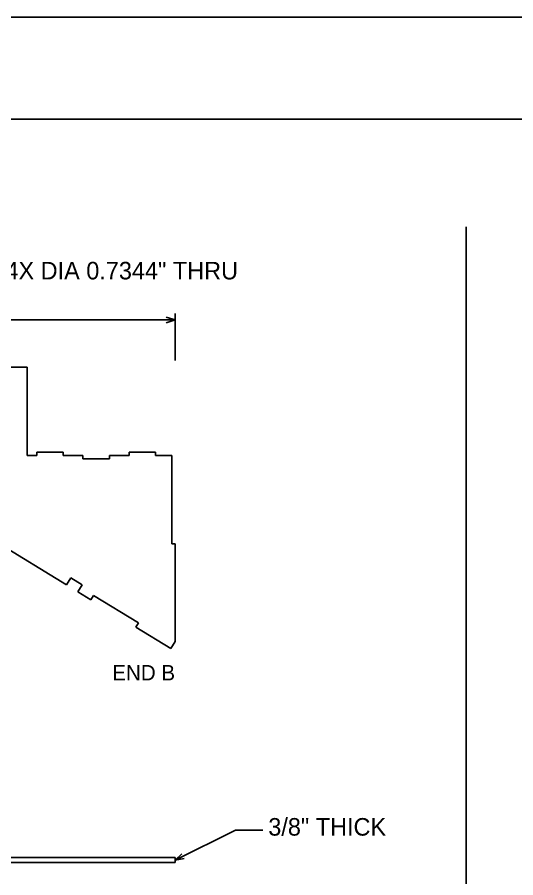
# Model space of a CAD drawing. Header units: inches. Extents: x 3 to 201, y 3 to 129.
# Drawn here: x 124.9 to 162.8, y 63.8 to 129.2 of the extents above; entities that cross this region are included whole.
import ezdxf
from ezdxf.enums import TextEntityAlignment as Align

# ---------------------------------------------------------------- set-up
doc = ezdxf.new("R2010")
doc.units = ezdxf.units.IN
doc.header["$MEASUREMENT"] = 0

msp = doc.modelspace()

# ---------------------------------------------------------------- linework, layer by layer
at = {"layer": 'ANNOTATION'}
for p, q in [((136.875, 103.083), (136.875, 106.667)), ((28.125, 106.167), (136.875, 106.167)), ((136.208, 106.375), (136.875, 106.167)), ((136.875, 106.167), (136.208, 105.958)), ((136.875, 65.146), (141.458, 67.417)), ((141.458, 67.417), (143.542, 67.417)), ((136.875, 65.146), (137.38, 65.628)), ((137.565, 65.255), (136.875, 65.146))]:
    msp.add_line(p, q, dxfattribs=at)
at = {"layer": 'OUTLINE'}
for p, q in [((2.833, 129.167), (201.167, 129.167)), ((2.833, 121.417), (201.167, 121.417)), ((159, 113.25), (159, 11.167)), ((125.625, 102.583), (124.375, 102.583)), ((125.625, 95.869), (125.625, 102.583)), ((128.375, 96.119), (126.375, 96.119)), ((126.375, 96.119), (126.375, 95.869)), ((128.375, 95.869), (128.375, 96.119)), ((135.375, 96.119), (133.375, 96.119)), ((133.375, 96.119), (133.375, 95.869)), ((135.375, 95.869), (135.375, 96.119)), ((126.375, 95.869), (125.625, 95.869)), ((129.869, 95.869), (128.375, 95.869)), ((129.869, 95.613), (129.869, 95.869)), ((131.881, 95.613), (129.869, 95.613)), ((133.375, 95.869), (131.881, 95.869)), ((131.881, 95.869), (131.881, 95.613)), ((136.625, 95.869), (135.375, 95.869)), ((136.625, 89.155), (136.625, 95.869)), ((118.481, 92.238), (128.617, 86.051)), ((136.875, 89.155), (136.625, 89.155)), ((136.875, 81.743), (136.875, 89.155)), ((128.617, 86.051), (128.943, 86.584)), ((128.943, 86.584), (129.807, 86.057)), ((129.807, 86.057), (129.481, 85.523)), ((129.481, 85.523), (130.473, 84.918)), ((130.473, 84.918), (130.668, 85.238)), ((130.668, 85.238), (134.082, 83.154)), ((134.082, 83.154), (133.887, 82.834)), ((133.887, 82.834), (136.549, 81.209)), ((136.549, 81.209), (136.875, 81.743)), ((28.125, 65.333), (136.875, 65.333)), ((136.875, 64.958), (28.125, 64.958)), ((136.875, 65.333), (136.875, 64.958))]:
    msp.add_line(p, q, dxfattribs=at)

# ---------------------------------------------------------------- texts
at = {"layer": 'ANNOTATION'}
for s, height, p in [('F01 - 24X DIA 0.7344" THRU', 1.33333, (118.333, 109.25)), ('3/8" THICK', 1.3333, (143.958, 67))]:
    msp.add_text(s, height=height, dxfattribs=at).set_placement(p)
msp.add_text('END B', height=1.1667, dxfattribs=at).set_placement((136.875, 78.792), align=Align.RIGHT)

doc.saveas('drawing.dxf')
